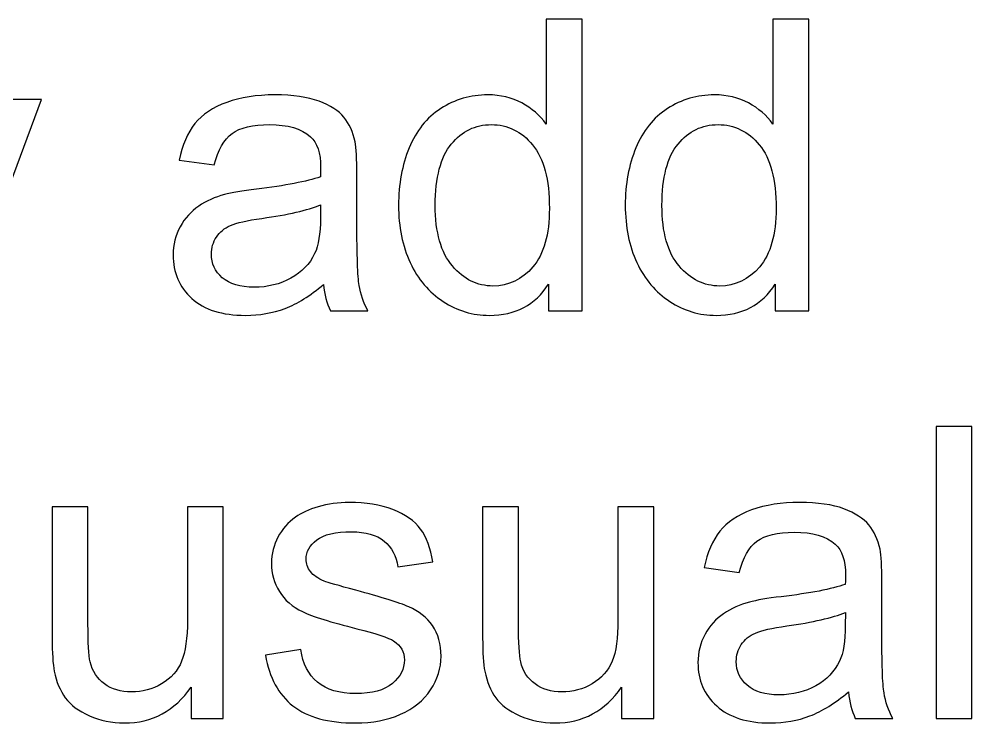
# Model space of a CAD drawing. Header units: centimetres. Extents: x -30.6 to 14.2, y -21.2 to 7.4.
# Drawn here: x -29.018 to -28.152, y 1.276 to 1.916 of the extents above; entities that cross this region are included whole.
import ezdxf

# ---------------------------------------------------------------- set-up
doc = ezdxf.new("R2010")
doc.units = ezdxf.units.CM
doc.header["$MEASUREMENT"] = 0
doc.layers.add('Layer 1', color=7, linetype='Continuous')

msp = doc.modelspace()

# ---------------------------------------------------------------- linework, layer by layer
at = {"layer": 'Layer 1'}
for points, knots in [([(-28.53692, 1.65085), (-28.53692, 1.65085), (-28.53692, 1.67524), (-28.53692, 1.67524), (-28.53692, 1.67524), (-28.54908, 1.65628), (-28.56699, 1.64678), (-28.59063, 1.64678), (-28.59063, 1.64678), (-28.60594, 1.64678), (-28.62002, 1.65097), (-28.6328, 1.65943), (-28.6328, 1.65943), (-28.64564, 1.66783), (-28.65558, 1.67962), (-28.66268, 1.69468), (-28.66268, 1.69468), (-28.66972, 1.70981), (-28.67324, 1.72716), (-28.67324, 1.74679), (-28.67324, 1.74679), (-28.67324, 1.76593), (-28.67003, 1.78328), (-28.66367, 1.79889), (-28.66367, 1.79889), (-28.65725, 1.81445), (-28.64768, 1.82643), (-28.6349, 1.8347), (-28.6349, 1.8347), (-28.62218, 1.84304), (-28.60786, 1.84717), (-28.59211, 1.84717), (-28.59211, 1.84717), (-28.58051, 1.84717), (-28.5702, 1.8447), (-28.56118, 1.83983), (-28.56118, 1.83983), (-28.55217, 1.83495), (-28.54482, 1.82853), (-28.53914, 1.82069), (-28.53914, 1.82069), (-28.53914, 1.82069), (-28.53914, 1.91607), (-28.53914, 1.91607), (-28.53914, 1.91607), (-28.53914, 1.91607), (-28.50655, 1.91607), (-28.50655, 1.91607), (-28.50655, 1.91607), (-28.50655, 1.91607), (-28.50655, 1.65085), (-28.50655, 1.65085), (-28.50655, 1.65085), (-28.50655, 1.65085), (-28.53692, 1.65085), (-28.53692, 1.65085)], [0, 0, 0, 0, 0.066667, 0.066667, 0.066667, 0.066667, 0.133333, 0.133333, 0.133333, 0.133333, 0.2, 0.2, 0.2, 0.2, 0.266667, 0.266667, 0.266667, 0.266667, 0.333333, 0.333333, 0.333333, 0.333333, 0.4, 0.4, 0.4, 0.4, 0.466667, 0.466667, 0.466667, 0.466667, 0.533333, 0.533333, 0.533333, 0.533333, 0.6, 0.6, 0.6, 0.6, 0.666667, 0.666667, 0.666667, 0.666667, 0.733333, 0.733333, 0.733333, 0.733333, 0.8, 0.8, 0.8, 0.8, 0.866667, 0.866667, 0.866667, 0.866667, 1, 1, 1, 1]), ([(-28.3309, 1.65085), (-28.3309, 1.65085), (-28.3309, 1.67524), (-28.3309, 1.67524), (-28.3309, 1.67524), (-28.34306, 1.65628), (-28.36097, 1.64678), (-28.38461, 1.64678), (-28.38461, 1.64678), (-28.39992, 1.64678), (-28.414, 1.65097), (-28.42678, 1.65943), (-28.42678, 1.65943), (-28.43962, 1.66783), (-28.44956, 1.67962), (-28.45666, 1.69468), (-28.45666, 1.69468), (-28.4637, 1.70981), (-28.46722, 1.72716), (-28.46722, 1.74679), (-28.46722, 1.74679), (-28.46722, 1.76593), (-28.46401, 1.78328), (-28.45765, 1.79889), (-28.45765, 1.79889), (-28.45123, 1.81445), (-28.44166, 1.82643), (-28.42888, 1.8347), (-28.42888, 1.8347), (-28.41616, 1.84304), (-28.40184, 1.84717), (-28.38609, 1.84717), (-28.38609, 1.84717), (-28.37449, 1.84717), (-28.36418, 1.8447), (-28.35516, 1.83983), (-28.35516, 1.83983), (-28.34615, 1.83495), (-28.3388, 1.82853), (-28.33312, 1.82069), (-28.33312, 1.82069), (-28.33312, 1.82069), (-28.33312, 1.91607), (-28.33312, 1.91607), (-28.33312, 1.91607), (-28.33312, 1.91607), (-28.30053, 1.91607), (-28.30053, 1.91607), (-28.30053, 1.91607), (-28.30053, 1.91607), (-28.30053, 1.65085), (-28.30053, 1.65085), (-28.30053, 1.65085), (-28.30053, 1.65085), (-28.3309, 1.65085), (-28.3309, 1.65085)], [0, 0, 0, 0, 0.066667, 0.066667, 0.066667, 0.066667, 0.133333, 0.133333, 0.133333, 0.133333, 0.2, 0.2, 0.2, 0.2, 0.266667, 0.266667, 0.266667, 0.266667, 0.333333, 0.333333, 0.333333, 0.333333, 0.4, 0.4, 0.4, 0.4, 0.466667, 0.466667, 0.466667, 0.466667, 0.533333, 0.533333, 0.533333, 0.533333, 0.6, 0.6, 0.6, 0.6, 0.666667, 0.666667, 0.666667, 0.666667, 0.733333, 0.733333, 0.733333, 0.733333, 0.8, 0.8, 0.8, 0.8, 0.866667, 0.866667, 0.866667, 0.866667, 1, 1, 1, 1]), ([(-28.74146, 1.67493), (-28.75356, 1.66462), (-28.76523, 1.65739), (-28.7764, 1.65313), (-28.7764, 1.65313), (-28.78758, 1.64887), (-28.79955, 1.64678), (-28.8124, 1.64678), (-28.8124, 1.64678), (-28.83351, 1.64678), (-28.84975, 1.6519), (-28.86111, 1.66221), (-28.86111, 1.66221), (-28.87247, 1.67246), (-28.87814, 1.68561), (-28.87814, 1.7016), (-28.87814, 1.7016), (-28.87814, 1.71098), (-28.87598, 1.71956), (-28.87172, 1.72734), (-28.87172, 1.72734), (-28.8674, 1.73512), (-28.86178, 1.74129), (-28.85487, 1.74599), (-28.85487, 1.74599), (-28.84789, 1.75068), (-28.84012, 1.75426), (-28.83141, 1.75667), (-28.83141, 1.75667), (-28.82499, 1.75833), (-28.8153, 1.75994), (-28.80239, 1.76154), (-28.80239, 1.76154), (-28.77609, 1.76463), (-28.75665, 1.7684), (-28.74424, 1.77272), (-28.74424, 1.77272), (-28.74411, 1.77716), (-28.74405, 1.78), (-28.74405, 1.78118), (-28.74405, 1.78118), (-28.74405, 1.79439), (-28.74714, 1.80371), (-28.75331, 1.80914), (-28.75331, 1.80914), (-28.76165, 1.81649), (-28.77406, 1.82013), (-28.79048, 1.82013), (-28.79048, 1.82013), (-28.80585, 1.82013), (-28.81721, 1.81742), (-28.8245, 1.81204), (-28.8245, 1.81204), (-28.83184, 1.80667), (-28.83721, 1.79717), (-28.84073, 1.78346), (-28.84073, 1.78346), (-28.84073, 1.78346), (-28.87259, 1.78791), (-28.87259, 1.78791), (-28.87259, 1.78791), (-28.86969, 1.80155), (-28.86493, 1.8126), (-28.85827, 1.821), (-28.85827, 1.821), (-28.8516, 1.82939), (-28.84197, 1.83581), (-28.82937, 1.84038), (-28.82937, 1.84038), (-28.81684, 1.84489), (-28.80221, 1.84717), (-28.78566, 1.84717), (-28.78566, 1.84717), (-28.76924, 1.84717), (-28.75584, 1.84526), (-28.74553, 1.84137), (-28.74553, 1.84137), (-28.73529, 1.83748), (-28.72769, 1.83266), (-28.72288, 1.8268), (-28.72288, 1.8268), (-28.71806, 1.82093), (-28.71467, 1.81353), (-28.71269, 1.80457), (-28.71269, 1.80457), (-28.71164, 1.79902), (-28.71109, 1.78902), (-28.71109, 1.77463), (-28.71109, 1.77463), (-28.71109, 1.77463), (-28.71109, 1.73142), (-28.71109, 1.73142), (-28.71109, 1.73142), (-28.71109, 1.70123), (-28.71041, 1.68215), (-28.70905, 1.67406), (-28.70905, 1.67406), (-28.70775, 1.66598), (-28.70504, 1.65826), (-28.70108, 1.65085), (-28.70108, 1.65085), (-28.70108, 1.65085), (-28.73516, 1.65085), (-28.73516, 1.65085), (-28.73516, 1.65085), (-28.73843, 1.6577), (-28.74053, 1.66573), (-28.74146, 1.67493)], [0, 0, 0, 0, 0.035714, 0.035714, 0.035714, 0.035714, 0.071429, 0.071429, 0.071429, 0.071429, 0.107143, 0.107143, 0.107143, 0.107143, 0.142857, 0.142857, 0.142857, 0.142857, 0.178571, 0.178571, 0.178571, 0.178571, 0.214286, 0.214286, 0.214286, 0.214286, 0.25, 0.25, 0.25, 0.25, 0.285714, 0.285714, 0.285714, 0.285714, 0.321429, 0.321429, 0.321429, 0.321429, 0.357143, 0.357143, 0.357143, 0.357143, 0.392857, 0.392857, 0.392857, 0.392857, 0.428571, 0.428571, 0.428571, 0.428571, 0.464286, 0.464286, 0.464286, 0.464286, 0.5, 0.5, 0.5, 0.5, 0.535714, 0.535714, 0.535714, 0.535714, 0.571429, 0.571429, 0.571429, 0.571429, 0.607143, 0.607143, 0.607143, 0.607143, 0.642857, 0.642857, 0.642857, 0.642857, 0.678571, 0.678571, 0.678571, 0.678571, 0.714286, 0.714286, 0.714286, 0.714286, 0.75, 0.75, 0.75, 0.75, 0.785714, 0.785714, 0.785714, 0.785714, 0.821429, 0.821429, 0.821429, 0.821429, 0.857143, 0.857143, 0.857143, 0.857143, 0.892857, 0.892857, 0.892857, 0.892857, 0.928571, 0.928571, 0.928571, 0.928571, 1, 1, 1, 1]), ([(-29.15664, 1.57695), (-29.15664, 1.57695), (-29.16035, 1.60708), (-29.16035, 1.60708), (-29.16035, 1.60708), (-29.15319, 1.60516), (-29.14701, 1.60418), (-29.1417, 1.60418), (-29.1417, 1.60418), (-29.13442, 1.60418), (-29.12862, 1.60541), (-29.12429, 1.60782), (-29.12429, 1.60782), (-29.11991, 1.61023), (-29.11633, 1.61362), (-29.11355, 1.61794), (-29.11355, 1.61794), (-29.11151, 1.62122), (-29.10818, 1.6293), (-29.10361, 1.64227), (-29.10361, 1.64227), (-29.10299, 1.64406), (-29.10207, 1.64671), (-29.10071, 1.65023), (-29.10071, 1.65023), (-29.10071, 1.65023), (-29.17368, 1.8431), (-29.17368, 1.8431), (-29.17368, 1.8431), (-29.17368, 1.8431), (-29.13886, 1.8431), (-29.13886, 1.8431), (-29.13886, 1.8431), (-29.13886, 1.8431), (-29.09873, 1.7321), (-29.09873, 1.7321), (-29.09873, 1.7321), (-29.09349, 1.71808), (-29.08886, 1.70326), (-29.08472, 1.68771), (-29.08472, 1.68771), (-29.08095, 1.70234), (-29.07651, 1.71678), (-29.07132, 1.73098), (-29.07132, 1.73098), (-29.07132, 1.73098), (-29.03033, 1.8431), (-29.03033, 1.8431), (-29.03033, 1.8431), (-29.03033, 1.8431), (-28.9978, 1.8431), (-28.9978, 1.8431), (-28.9978, 1.8431), (-28.9978, 1.8431), (-29.07046, 1.64752), (-29.07046, 1.64752), (-29.07046, 1.64752), (-29.0783, 1.62646), (-29.08441, 1.61202), (-29.0888, 1.60405), (-29.0888, 1.60405), (-29.0946, 1.59337), (-29.10127, 1.58553), (-29.10874, 1.58053), (-29.10874, 1.58053), (-29.11627, 1.57553), (-29.12522, 1.57306), (-29.13559, 1.57306), (-29.13559, 1.57306), (-29.14189, 1.57306), (-29.14893, 1.57436), (-29.15664, 1.57695)], [0, 0, 0, 0, 0.052632, 0.052632, 0.052632, 0.052632, 0.105263, 0.105263, 0.105263, 0.105263, 0.157895, 0.157895, 0.157895, 0.157895, 0.210526, 0.210526, 0.210526, 0.210526, 0.263158, 0.263158, 0.263158, 0.263158, 0.315789, 0.315789, 0.315789, 0.315789, 0.368421, 0.368421, 0.368421, 0.368421, 0.421053, 0.421053, 0.421053, 0.421053, 0.473684, 0.473684, 0.473684, 0.473684, 0.526316, 0.526316, 0.526316, 0.526316, 0.578947, 0.578947, 0.578947, 0.578947, 0.631579, 0.631579, 0.631579, 0.631579, 0.684211, 0.684211, 0.684211, 0.684211, 0.736842, 0.736842, 0.736842, 0.736842, 0.789474, 0.789474, 0.789474, 0.789474, 0.842105, 0.842105, 0.842105, 0.842105, 0.894737, 0.894737, 0.894737, 0.894737, 1, 1, 1, 1]), ([(-28.6399, 1.74673), (-28.6399, 1.72216), (-28.63471, 1.70382), (-28.62428, 1.69166), (-28.62428, 1.69166), (-28.61391, 1.6795), (-28.60162, 1.67345), (-28.58748, 1.67345), (-28.58748, 1.67345), (-28.57322, 1.67345), (-28.56112, 1.67925), (-28.55112, 1.69086), (-28.55112, 1.69086), (-28.54118, 1.70246), (-28.53618, 1.72018), (-28.53618, 1.74401), (-28.53618, 1.74401), (-28.53618, 1.77019), (-28.54124, 1.78945), (-28.55143, 1.80173), (-28.55143, 1.80173), (-28.56155, 1.81402), (-28.57409, 1.82013), (-28.58897, 1.82013), (-28.58897, 1.82013), (-28.60347, 1.82013), (-28.61557, 1.81427), (-28.62533, 1.80248), (-28.62533, 1.80248), (-28.63502, 1.79068), (-28.6399, 1.7721), (-28.6399, 1.74673)], [0, 0, 0, 0, 0.111111, 0.111111, 0.111111, 0.111111, 0.222222, 0.222222, 0.222222, 0.222222, 0.333333, 0.333333, 0.333333, 0.333333, 0.444444, 0.444444, 0.444444, 0.444444, 0.555556, 0.555556, 0.555556, 0.555556, 0.666667, 0.666667, 0.666667, 0.666667, 0.777778, 0.777778, 0.777778, 0.777778, 1, 1, 1, 1]), ([(-28.43388, 1.74673), (-28.43388, 1.72216), (-28.42869, 1.70382), (-28.41826, 1.69166), (-28.41826, 1.69166), (-28.40789, 1.6795), (-28.3956, 1.67345), (-28.38146, 1.67345), (-28.38146, 1.67345), (-28.3672, 1.67345), (-28.3551, 1.67925), (-28.3451, 1.69086), (-28.3451, 1.69086), (-28.33516, 1.70246), (-28.33016, 1.72018), (-28.33016, 1.74401), (-28.33016, 1.74401), (-28.33016, 1.77019), (-28.33522, 1.78945), (-28.34541, 1.80173), (-28.34541, 1.80173), (-28.35553, 1.81402), (-28.36807, 1.82013), (-28.38295, 1.82013), (-28.38295, 1.82013), (-28.39745, 1.82013), (-28.40955, 1.81427), (-28.41931, 1.80248), (-28.41931, 1.80248), (-28.429, 1.79068), (-28.43388, 1.7721), (-28.43388, 1.74673)], [0, 0, 0, 0, 0.111111, 0.111111, 0.111111, 0.111111, 0.222222, 0.222222, 0.222222, 0.222222, 0.333333, 0.333333, 0.333333, 0.333333, 0.444444, 0.444444, 0.444444, 0.444444, 0.555556, 0.555556, 0.555556, 0.555556, 0.666667, 0.666667, 0.666667, 0.666667, 0.777778, 0.777778, 0.777778, 0.777778, 1, 1, 1, 1]), ([(-28.74405, 1.74716), (-28.75591, 1.74234), (-28.77369, 1.73827), (-28.79739, 1.73494), (-28.79739, 1.73494), (-28.81085, 1.73302), (-28.82036, 1.73086), (-28.82592, 1.72845), (-28.82592, 1.72845), (-28.83147, 1.72605), (-28.83573, 1.72253), (-28.83876, 1.71796), (-28.83876, 1.71796), (-28.84178, 1.71333), (-28.84333, 1.7082), (-28.84333, 1.70252), (-28.84333, 1.70252), (-28.84333, 1.69394), (-28.84005, 1.68672), (-28.83345, 1.68098), (-28.83345, 1.68098), (-28.82684, 1.67524), (-28.81721, 1.67233), (-28.80455, 1.67233), (-28.80455, 1.67233), (-28.79202, 1.67233), (-28.78085, 1.67505), (-28.77103, 1.68055), (-28.77103, 1.68055), (-28.76128, 1.68598), (-28.75405, 1.69345), (-28.74949, 1.70289), (-28.74949, 1.70289), (-28.74597, 1.71024), (-28.74424, 1.72104), (-28.74424, 1.73531), (-28.74424, 1.73531), (-28.74424, 1.73531), (-28.74405, 1.74716), (-28.74405, 1.74716)], [0, 0, 0, 0, 0.090909, 0.090909, 0.090909, 0.090909, 0.181818, 0.181818, 0.181818, 0.181818, 0.272727, 0.272727, 0.272727, 0.272727, 0.363636, 0.363636, 0.363636, 0.363636, 0.454545, 0.454545, 0.454545, 0.454545, 0.545455, 0.545455, 0.545455, 0.545455, 0.636364, 0.636364, 0.636364, 0.636364, 0.727273, 0.727273, 0.727273, 0.727273, 0.818182, 0.818182, 0.818182, 0.818182, 1, 1, 1, 1]), ([(-28.18479, 1.28043), (-28.18479, 1.28043), (-28.18479, 1.54565), (-28.18479, 1.54565), (-28.18479, 1.54565), (-28.18479, 1.54565), (-28.1522, 1.54565), (-28.1522, 1.54565), (-28.1522, 1.54565), (-28.1522, 1.54565), (-28.1522, 1.28043), (-28.1522, 1.28043), (-28.1522, 1.28043), (-28.1522, 1.28043), (-28.18479, 1.28043), (-28.18479, 1.28043)], [0, 0, 0, 0, 0.2, 0.2, 0.2, 0.2, 0.4, 0.4, 0.4, 0.4, 0.6, 0.6, 0.6, 0.6, 1, 1, 1, 1]), ([(-28.86175, 1.28043), (-28.86175, 1.28043), (-28.86175, 1.30901), (-28.86175, 1.30901), (-28.86175, 1.30901), (-28.87669, 1.28722), (-28.89694, 1.27636), (-28.92256, 1.27636), (-28.92256, 1.27636), (-28.93386, 1.27636), (-28.94442, 1.27852), (-28.95423, 1.28284), (-28.95423, 1.28284), (-28.96405, 1.28722), (-28.97133, 1.29265), (-28.97609, 1.2992), (-28.97609, 1.2992), (-28.98084, 1.3058), (-28.98417, 1.31383), (-28.98609, 1.32334), (-28.98609, 1.32334), (-28.98738, 1.32976), (-28.98806, 1.33988), (-28.98806, 1.35371), (-28.98806, 1.35371), (-28.98806, 1.35371), (-28.98806, 1.47268), (-28.98806, 1.47268), (-28.98806, 1.47268), (-28.98806, 1.47268), (-28.95547, 1.47268), (-28.95547, 1.47268), (-28.95547, 1.47268), (-28.95547, 1.47268), (-28.95547, 1.36631), (-28.95547, 1.36631), (-28.95547, 1.36631), (-28.95547, 1.34933), (-28.95479, 1.33785), (-28.95349, 1.33198), (-28.95349, 1.33198), (-28.95145, 1.3234), (-28.94713, 1.31673), (-28.94046, 1.31185), (-28.94046, 1.31185), (-28.93386, 1.30698), (-28.92571, 1.30451), (-28.91595, 1.30451), (-28.91595, 1.30451), (-28.9062, 1.30451), (-28.89706, 1.30698), (-28.88854, 1.31198), (-28.88854, 1.31198), (-28.88002, 1.31698), (-28.87397, 1.32383), (-28.87039, 1.33241), (-28.87039, 1.33241), (-28.86687, 1.34099), (-28.86508, 1.35353), (-28.86508, 1.36989), (-28.86508, 1.36989), (-28.86508, 1.36989), (-28.86508, 1.47268), (-28.86508, 1.47268), (-28.86508, 1.47268), (-28.86508, 1.47268), (-28.83249, 1.47268), (-28.83249, 1.47268), (-28.83249, 1.47268), (-28.83249, 1.47268), (-28.83249, 1.28043), (-28.83249, 1.28043), (-28.83249, 1.28043), (-28.83249, 1.28043), (-28.86175, 1.28043), (-28.86175, 1.28043)], [0, 0, 0, 0, 0.05, 0.05, 0.05, 0.05, 0.1, 0.1, 0.1, 0.1, 0.15, 0.15, 0.15, 0.15, 0.2, 0.2, 0.2, 0.2, 0.25, 0.25, 0.25, 0.25, 0.3, 0.3, 0.3, 0.3, 0.35, 0.35, 0.35, 0.35, 0.4, 0.4, 0.4, 0.4, 0.45, 0.45, 0.45, 0.45, 0.5, 0.5, 0.5, 0.5, 0.55, 0.55, 0.55, 0.55, 0.6, 0.6, 0.6, 0.6, 0.65, 0.65, 0.65, 0.65, 0.7, 0.7, 0.7, 0.7, 0.75, 0.75, 0.75, 0.75, 0.8, 0.8, 0.8, 0.8, 0.85, 0.85, 0.85, 0.85, 0.9, 0.9, 0.9, 0.9, 1, 1, 1, 1]), ([(-28.79427, 1.33785), (-28.79427, 1.33785), (-28.76204, 1.34303), (-28.76204, 1.34303), (-28.76204, 1.34303), (-28.76025, 1.33013), (-28.75519, 1.32025), (-28.74691, 1.31334), (-28.74691, 1.31334), (-28.73864, 1.30648), (-28.72704, 1.30303), (-28.71222, 1.30303), (-28.71222, 1.30303), (-28.69722, 1.30303), (-28.6861, 1.30605), (-28.67882, 1.31216), (-28.67882, 1.31216), (-28.6716, 1.31821), (-28.66795, 1.32537), (-28.66795, 1.33359), (-28.66795, 1.33359), (-28.66795, 1.34093), (-28.67123, 1.34674), (-28.67771, 1.35093), (-28.67771, 1.35093), (-28.68228, 1.35383), (-28.69339, 1.35748), (-28.71105, 1.36198), (-28.71105, 1.36198), (-28.73488, 1.36797), (-28.75136, 1.37316), (-28.76062, 1.37754), (-28.76062, 1.37754), (-28.76982, 1.38199), (-28.7768, 1.38804), (-28.78155, 1.39582), (-28.78155, 1.39582), (-28.7863, 1.40353), (-28.78871, 1.41211), (-28.78871, 1.4215), (-28.78871, 1.4215), (-28.78871, 1.43008), (-28.78674, 1.43798), (-28.78285, 1.44527), (-28.78285, 1.44527), (-28.77889, 1.45255), (-28.77359, 1.4586), (-28.76686, 1.46342), (-28.76686, 1.46342), (-28.76179, 1.46712), (-28.75488, 1.47027), (-28.74617, 1.47286), (-28.74617, 1.47286), (-28.73741, 1.47546), (-28.72809, 1.47675), (-28.71808, 1.47675), (-28.71808, 1.47675), (-28.70302, 1.47675), (-28.68981, 1.47459), (-28.67845, 1.47021), (-28.67845, 1.47021), (-28.66703, 1.46589), (-28.65863, 1.45996), (-28.6532, 1.45255), (-28.6532, 1.45255), (-28.64783, 1.44508), (-28.64406, 1.43514), (-28.64202, 1.42267), (-28.64202, 1.42267), (-28.64202, 1.42267), (-28.67388, 1.41823), (-28.67388, 1.41823), (-28.67388, 1.41823), (-28.6753, 1.42823), (-28.6795, 1.43607), (-28.68641, 1.44169), (-28.68641, 1.44169), (-28.69333, 1.4473), (-28.70308, 1.45008), (-28.71574, 1.45008), (-28.71574, 1.45008), (-28.73062, 1.45008), (-28.7413, 1.44761), (-28.74766, 1.44267), (-28.74766, 1.44267), (-28.75401, 1.43774), (-28.75722, 1.43193), (-28.75722, 1.42533), (-28.75722, 1.42533), (-28.75722, 1.42113), (-28.75593, 1.4173), (-28.75327, 1.4139), (-28.75327, 1.4139), (-28.75062, 1.41045), (-28.74648, 1.40755), (-28.7408, 1.40526), (-28.7408, 1.40526), (-28.73753, 1.40403), (-28.72802, 1.40125), (-28.7121, 1.39693), (-28.7121, 1.39693), (-28.68913, 1.39082), (-28.67308, 1.38575), (-28.66394, 1.38186), (-28.66394, 1.38186), (-28.6548, 1.37797), (-28.64764, 1.37223), (-28.64246, 1.36482), (-28.64246, 1.36482), (-28.63721, 1.35735), (-28.63462, 1.34809), (-28.63462, 1.33698), (-28.63462, 1.33698), (-28.63462, 1.32618), (-28.63776, 1.31599), (-28.64412, 1.30642), (-28.64412, 1.30642), (-28.65048, 1.29685), (-28.65962, 1.28944), (-28.67153, 1.2842), (-28.67153, 1.2842), (-28.68351, 1.27895), (-28.69703, 1.27636), (-28.7121, 1.27636), (-28.7121, 1.27636), (-28.73704, 1.27636), (-28.75611, 1.28154), (-28.7692, 1.29185), (-28.7692, 1.29185), (-28.78229, 1.30222), (-28.79062, 1.31753), (-28.79427, 1.33785)], [0, 0, 0, 0, 0.029412, 0.029412, 0.029412, 0.029412, 0.058824, 0.058824, 0.058824, 0.058824, 0.088235, 0.088235, 0.088235, 0.088235, 0.117647, 0.117647, 0.117647, 0.117647, 0.147059, 0.147059, 0.147059, 0.147059, 0.176471, 0.176471, 0.176471, 0.176471, 0.205882, 0.205882, 0.205882, 0.205882, 0.235294, 0.235294, 0.235294, 0.235294, 0.264706, 0.264706, 0.264706, 0.264706, 0.294118, 0.294118, 0.294118, 0.294118, 0.323529, 0.323529, 0.323529, 0.323529, 0.352941, 0.352941, 0.352941, 0.352941, 0.382353, 0.382353, 0.382353, 0.382353, 0.411765, 0.411765, 0.411765, 0.411765, 0.441176, 0.441176, 0.441176, 0.441176, 0.470588, 0.470588, 0.470588, 0.470588, 0.5, 0.5, 0.5, 0.5, 0.529412, 0.529412, 0.529412, 0.529412, 0.558824, 0.558824, 0.558824, 0.558824, 0.588235, 0.588235, 0.588235, 0.588235, 0.617647, 0.617647, 0.617647, 0.617647, 0.647059, 0.647059, 0.647059, 0.647059, 0.676471, 0.676471, 0.676471, 0.676471, 0.705882, 0.705882, 0.705882, 0.705882, 0.735294, 0.735294, 0.735294, 0.735294, 0.764706, 0.764706, 0.764706, 0.764706, 0.794118, 0.794118, 0.794118, 0.794118, 0.823529, 0.823529, 0.823529, 0.823529, 0.852941, 0.852941, 0.852941, 0.852941, 0.882353, 0.882353, 0.882353, 0.882353, 0.911765, 0.911765, 0.911765, 0.911765, 0.941176, 0.941176, 0.941176, 0.941176, 1, 1, 1, 1]), ([(-28.47052, 1.28043), (-28.47052, 1.28043), (-28.47052, 1.30901), (-28.47052, 1.30901), (-28.47052, 1.30901), (-28.48546, 1.28722), (-28.50571, 1.27636), (-28.53133, 1.27636), (-28.53133, 1.27636), (-28.54263, 1.27636), (-28.55319, 1.27852), (-28.563, 1.28284), (-28.563, 1.28284), (-28.57282, 1.28722), (-28.5801, 1.29265), (-28.58486, 1.2992), (-28.58486, 1.2992), (-28.58961, 1.3058), (-28.59294, 1.31383), (-28.59486, 1.32334), (-28.59486, 1.32334), (-28.59615, 1.32976), (-28.59683, 1.33988), (-28.59683, 1.35371), (-28.59683, 1.35371), (-28.59683, 1.35371), (-28.59683, 1.47268), (-28.59683, 1.47268), (-28.59683, 1.47268), (-28.59683, 1.47268), (-28.56424, 1.47268), (-28.56424, 1.47268), (-28.56424, 1.47268), (-28.56424, 1.47268), (-28.56424, 1.36631), (-28.56424, 1.36631), (-28.56424, 1.36631), (-28.56424, 1.34933), (-28.56356, 1.33785), (-28.56226, 1.33198), (-28.56226, 1.33198), (-28.56022, 1.3234), (-28.5559, 1.31673), (-28.54923, 1.31185), (-28.54923, 1.31185), (-28.54263, 1.30698), (-28.53448, 1.30451), (-28.52472, 1.30451), (-28.52472, 1.30451), (-28.51497, 1.30451), (-28.50583, 1.30698), (-28.49731, 1.31198), (-28.49731, 1.31198), (-28.48879, 1.31698), (-28.48274, 1.32383), (-28.47916, 1.33241), (-28.47916, 1.33241), (-28.47564, 1.34099), (-28.47385, 1.35353), (-28.47385, 1.36989), (-28.47385, 1.36989), (-28.47385, 1.36989), (-28.47385, 1.47268), (-28.47385, 1.47268), (-28.47385, 1.47268), (-28.47385, 1.47268), (-28.44126, 1.47268), (-28.44126, 1.47268), (-28.44126, 1.47268), (-28.44126, 1.47268), (-28.44126, 1.28043), (-28.44126, 1.28043), (-28.44126, 1.28043), (-28.44126, 1.28043), (-28.47052, 1.28043), (-28.47052, 1.28043)], [0, 0, 0, 0, 0.05, 0.05, 0.05, 0.05, 0.1, 0.1, 0.1, 0.1, 0.15, 0.15, 0.15, 0.15, 0.2, 0.2, 0.2, 0.2, 0.25, 0.25, 0.25, 0.25, 0.3, 0.3, 0.3, 0.3, 0.35, 0.35, 0.35, 0.35, 0.4, 0.4, 0.4, 0.4, 0.45, 0.45, 0.45, 0.45, 0.5, 0.5, 0.5, 0.5, 0.55, 0.55, 0.55, 0.55, 0.6, 0.6, 0.6, 0.6, 0.65, 0.65, 0.65, 0.65, 0.7, 0.7, 0.7, 0.7, 0.75, 0.75, 0.75, 0.75, 0.8, 0.8, 0.8, 0.8, 0.85, 0.85, 0.85, 0.85, 0.9, 0.9, 0.9, 0.9, 1, 1, 1, 1]), ([(-28.2645, 1.30451), (-28.2766, 1.2942), (-28.28827, 1.28697), (-28.29944, 1.28271), (-28.29944, 1.28271), (-28.31062, 1.27845), (-28.32259, 1.27636), (-28.33544, 1.27636), (-28.33544, 1.27636), (-28.35655, 1.27636), (-28.37279, 1.28148), (-28.38415, 1.29179), (-28.38415, 1.29179), (-28.39551, 1.30204), (-28.40118, 1.31519), (-28.40118, 1.33118), (-28.40118, 1.33118), (-28.40118, 1.34056), (-28.39902, 1.34914), (-28.39476, 1.35692), (-28.39476, 1.35692), (-28.39044, 1.3647), (-28.38482, 1.37087), (-28.37791, 1.37557), (-28.37791, 1.37557), (-28.37093, 1.38026), (-28.36316, 1.38384), (-28.35445, 1.38625), (-28.35445, 1.38625), (-28.34803, 1.38791), (-28.33834, 1.38952), (-28.32543, 1.39112), (-28.32543, 1.39112), (-28.29913, 1.39421), (-28.27969, 1.39798), (-28.26728, 1.4023), (-28.26728, 1.4023), (-28.26715, 1.40674), (-28.26709, 1.40958), (-28.26709, 1.41076), (-28.26709, 1.41076), (-28.26709, 1.42397), (-28.27018, 1.43329), (-28.27635, 1.43872), (-28.27635, 1.43872), (-28.28469, 1.44607), (-28.2971, 1.44971), (-28.31352, 1.44971), (-28.31352, 1.44971), (-28.32889, 1.44971), (-28.34025, 1.447), (-28.34754, 1.44162), (-28.34754, 1.44162), (-28.35488, 1.43625), (-28.36025, 1.42675), (-28.36377, 1.41304), (-28.36377, 1.41304), (-28.36377, 1.41304), (-28.39563, 1.41749), (-28.39563, 1.41749), (-28.39563, 1.41749), (-28.39273, 1.43113), (-28.38797, 1.44218), (-28.38131, 1.45058), (-28.38131, 1.45058), (-28.37464, 1.45897), (-28.36501, 1.46539), (-28.35241, 1.46996), (-28.35241, 1.46996), (-28.33988, 1.47447), (-28.32525, 1.47675), (-28.3087, 1.47675), (-28.3087, 1.47675), (-28.29228, 1.47675), (-28.27888, 1.47484), (-28.26857, 1.47095), (-28.26857, 1.47095), (-28.25833, 1.46706), (-28.25073, 1.46224), (-28.24592, 1.45638), (-28.24592, 1.45638), (-28.2411, 1.45051), (-28.23771, 1.44311), (-28.23573, 1.43415), (-28.23573, 1.43415), (-28.23468, 1.4286), (-28.23413, 1.4186), (-28.23413, 1.40421), (-28.23413, 1.40421), (-28.23413, 1.40421), (-28.23413, 1.361), (-28.23413, 1.361), (-28.23413, 1.361), (-28.23413, 1.33081), (-28.23345, 1.31173), (-28.23209, 1.30364), (-28.23209, 1.30364), (-28.23079, 1.29556), (-28.22808, 1.28784), (-28.22412, 1.28043), (-28.22412, 1.28043), (-28.22412, 1.28043), (-28.2582, 1.28043), (-28.2582, 1.28043), (-28.2582, 1.28043), (-28.26147, 1.28728), (-28.26357, 1.29531), (-28.2645, 1.30451)], [0, 0, 0, 0, 0.035714, 0.035714, 0.035714, 0.035714, 0.071429, 0.071429, 0.071429, 0.071429, 0.107143, 0.107143, 0.107143, 0.107143, 0.142857, 0.142857, 0.142857, 0.142857, 0.178571, 0.178571, 0.178571, 0.178571, 0.214286, 0.214286, 0.214286, 0.214286, 0.25, 0.25, 0.25, 0.25, 0.285714, 0.285714, 0.285714, 0.285714, 0.321429, 0.321429, 0.321429, 0.321429, 0.357143, 0.357143, 0.357143, 0.357143, 0.392857, 0.392857, 0.392857, 0.392857, 0.428571, 0.428571, 0.428571, 0.428571, 0.464286, 0.464286, 0.464286, 0.464286, 0.5, 0.5, 0.5, 0.5, 0.535714, 0.535714, 0.535714, 0.535714, 0.571429, 0.571429, 0.571429, 0.571429, 0.607143, 0.607143, 0.607143, 0.607143, 0.642857, 0.642857, 0.642857, 0.642857, 0.678571, 0.678571, 0.678571, 0.678571, 0.714286, 0.714286, 0.714286, 0.714286, 0.75, 0.75, 0.75, 0.75, 0.785714, 0.785714, 0.785714, 0.785714, 0.821429, 0.821429, 0.821429, 0.821429, 0.857143, 0.857143, 0.857143, 0.857143, 0.892857, 0.892857, 0.892857, 0.892857, 0.928571, 0.928571, 0.928571, 0.928571, 1, 1, 1, 1]), ([(-28.26709, 1.37674), (-28.27895, 1.37192), (-28.29673, 1.36785), (-28.32043, 1.36452), (-28.32043, 1.36452), (-28.33389, 1.3626), (-28.3434, 1.36044), (-28.34896, 1.35803), (-28.34896, 1.35803), (-28.35451, 1.35563), (-28.35877, 1.35211), (-28.3618, 1.34754), (-28.3618, 1.34754), (-28.36482, 1.34291), (-28.36637, 1.33778), (-28.36637, 1.3321), (-28.36637, 1.3321), (-28.36637, 1.32352), (-28.36309, 1.3163), (-28.35649, 1.31056), (-28.35649, 1.31056), (-28.34988, 1.30482), (-28.34025, 1.30191), (-28.32759, 1.30191), (-28.32759, 1.30191), (-28.31506, 1.30191), (-28.30389, 1.30463), (-28.29407, 1.31013), (-28.29407, 1.31013), (-28.28432, 1.31556), (-28.27709, 1.32303), (-28.27253, 1.33247), (-28.27253, 1.33247), (-28.26901, 1.33982), (-28.26728, 1.35062), (-28.26728, 1.36489), (-28.26728, 1.36489), (-28.26728, 1.36489), (-28.26709, 1.37674), (-28.26709, 1.37674)], [0, 0, 0, 0, 0.090909, 0.090909, 0.090909, 0.090909, 0.181818, 0.181818, 0.181818, 0.181818, 0.272727, 0.272727, 0.272727, 0.272727, 0.363636, 0.363636, 0.363636, 0.363636, 0.454545, 0.454545, 0.454545, 0.454545, 0.545455, 0.545455, 0.545455, 0.545455, 0.636364, 0.636364, 0.636364, 0.636364, 0.727273, 0.727273, 0.727273, 0.727273, 0.818182, 0.818182, 0.818182, 0.818182, 1, 1, 1, 1])]:
    msp.add_open_spline(points, degree=3, knots=knots, dxfattribs=at)

doc.saveas('drawing.dxf')
